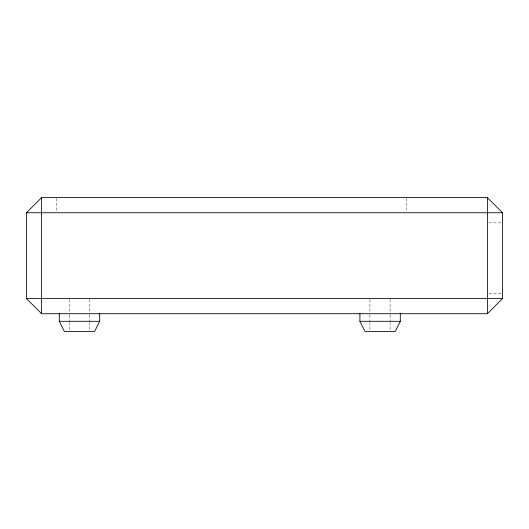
<?xml version="1.0" encoding="UTF-8"?>
<svg xmlns="http://www.w3.org/2000/svg" width="529" height="529" viewBox="0 0 529 529"><rect width="100%" height="100%" fill="white"/><g stroke="black" fill="none" stroke-linecap="round" stroke-linejoin="round"><path stroke-width="0.4" stroke-dasharray="2.65 1.98" d="M489.001 222.848L500.956 222.848M489.001 293.529L500.956 293.529M406.622 198.401L406.622 211.95M390.104 299.401L390.104 314.166M390.104 314.986L390.104 321.553M390.104 322.373L390.104 331.399M369.91 299.401L369.91 314.166M369.91 314.986L369.91 321.553M369.91 322.373L369.91 331.399M89.58 299.401L89.58 314.166M89.58 314.986L89.58 321.553M89.58 322.373L89.58 330.579M69.385 299.401L69.385 314.166M69.385 314.986L69.385 321.553M69.385 322.373L69.385 331.399M56.742 198.401L56.742 211.95"/><path stroke-width="0.79" d="M99.677 313.723L99.677 321.301L94.631 331.399L64.34 331.399L59.288 321.301L59.288 313.723M400.294 313.723L400.294 321.301L395.249 331.399L364.957 331.399L359.905 321.301L359.905 313.723M26.45 212.751L41.599 197.601L487.401 197.601L502.55 212.751L502.55 298.581L487.401 313.723L41.599 313.723L26.45 298.581L26.45 212.751L502.55 212.751M26.45 298.581L502.55 298.581M59.288 321.301L99.677 321.301M359.905 321.301L400.294 321.301M487.401 197.601L487.401 313.723M41.599 197.601L41.599 313.723"/></g></svg>
